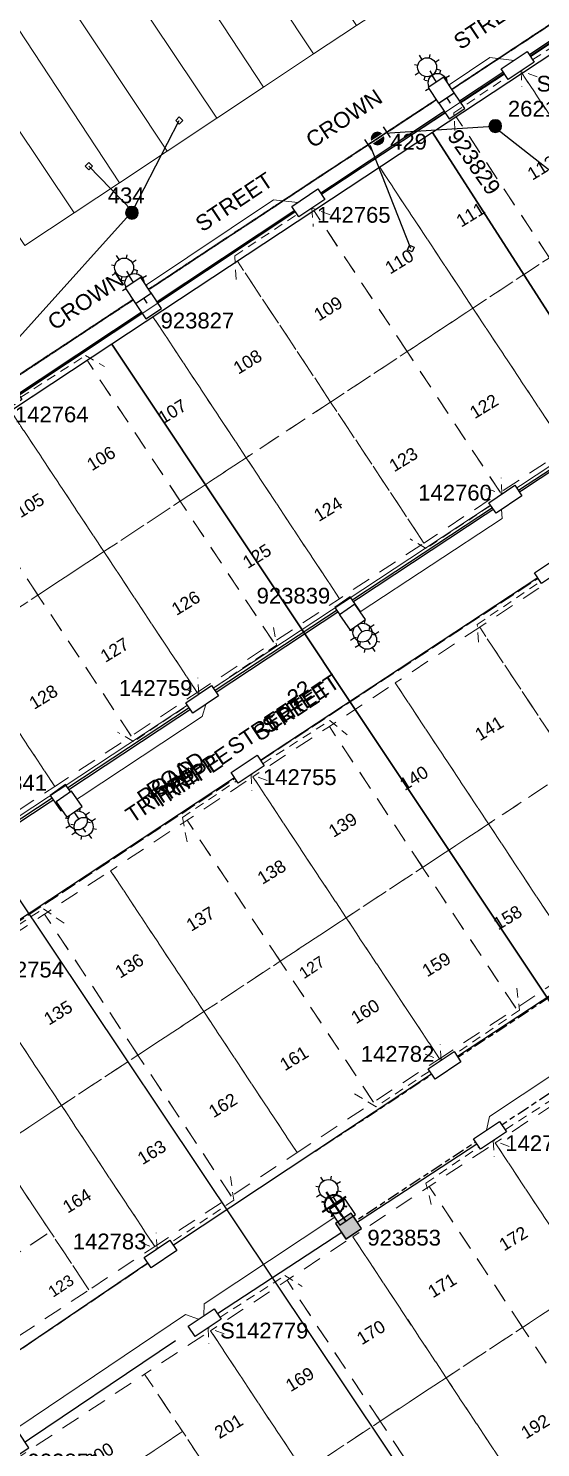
# Model space of a CAD drawing. Header units: metres. Extents: x 301970 to 303550, y 6271876 to 6273079.
# Drawn here: x 302391 to 302472.1, y 6272587 to 6272811.8 of the extents above; entities that cross this region are included whole.
import ezdxf
from ezdxf.enums import TextEntityAlignment as Align

# ---------------------------------------------------------------- set-up
doc = ezdxf.new("R2010")
doc.units = ezdxf.units.M
for name, pattern in [('Cable Exist OH', [1, 1, 0]), ('Cable Exist UG', [8.2, 4, -1.2, 1.8, -1.2]), ('Dash', [5, 3, -2]), ('IE Trench LV', [6.5, 5, -1.5]), ('IECLdasha', [5, 3, -2])]:
    doc.linetypes.add(name, pattern=pattern)
for name, color, linetype in [('_User SL New', 7, 'Continuous'), ('_User_SL_SPonly', 7, 'Continuous'), ('Equip_SP_SL_EXT', 7, 'Continuous'), ('Mains_HV_EXT', 7, 'Continuous'), ('Mains_HV_NEW_U72', 7, 'Continuous'), ('Mains_LV_EXT', 7, 'Continuous'), ('Mains_LV_NEW_R6', 7, 'Continuous'), ('Mains_LV_NEW_T84', 7, 'Continuous'), ('Mains_SL_EXT', 7, 'Continuous'), ('Notes_HV_MISC', 7, 'Continuous'), ('Notes_LV_MISC', 7, 'Continuous'), ('Services_SP_EXT', 7, 'Continuous'), ('SupportsOH_SP_TR_HV_LV_SL_EXT', 7, 'Continuous'), ('SupportsUG_SP_LV_NEW', 7, 'Continuous'), ('Trench_SP_NEW', 7, 'Continuous'), ('UG_Details_SP_MISC', 7, 'Continuous')]:
    doc.layers.add(name, color=color, linetype=linetype)
doc.layers.add('Cadastre Developer_SP_NEW', color=7, linetype='Continuous', lineweight=5)
doc.layers.add('Cadastre Roads_SP_NEW', color=7, linetype='Continuous', lineweight=5)
doc.layers.add('Cadastre Land Parcels_SP_EXT', color=7, linetype='Continuous', lineweight=5, transparency=0.7)
doc.layers.add('Cadastre Roads_SP_EXT', color=7, linetype='Continuous', lineweight=5, transparency=0.7)
doc.layers.add('Features_HIDE', color=1, linetype='Continuous', plot=False)
doc.styles.add('COLUMN_LABEL', font='arial.ttf')
doc.styles.add('iecARIAL', font='arial.ttf', dxfattribs={"height": 2})
doc.styles.add('POLE_LABEL', font='arial.ttf')
doc.styles.add('RoadName', font='arial.ttf', dxfattribs={"height": 2.5})
doc.styles.add('SL_LABEL', font='arial.ttf')
doc.styles.get("Standard").update_dxf_attribs({"font": 'arial.ttf'})
doc.linetypes.add('Cable New UG', pattern='A,7,-0.25,["x",Standard,S=2,R=0,X=0.2,Y=-0.8],-2.1', length=9.35)
doc.linetypes.add('Cable Rem', pattern='A,6.5,-0.001,["X",Standard,S=2.5,R=0,X=0,Y=-1.27],-0.001', length=6.502)
doc.linetypes.add('IE Trench HV', pattern='A,7,-0.2,["/",Standard,S=3,R=0,X=0.6,Y=-1.4],-2.5', length=9.7)
doc.linetypes.add('IECLROUO1', pattern='A,7,-0.7,[133,ltypeshp.shx,S=0.5,R=0,X=-0.3,Y=-0.1],-1.2', length=8.9)

# ---------------------------------------------------------------- blocks, each defined once
blk = doc.blocks.new('CCP_EXT')
at = {"flags": 9}
for tag, p in [('STATE', (0, -1.8)), ('NOTES', (0, -2))]:
    blk.add_attdef(tag, text='', height=0.2, dxfattribs=at).set_placement(p, align=Align.MIDDLE_LEFT)
blk.add_wipeout([(0, 0.57), (0.57, 0), (0, -0.57), (-0.57, 0)])
blk.add_lwpolyline([(-0.57, 0), (0, 0.57), (0.57, 0), (0, -0.57), (-0.57, 0)])
at = {"flags": 1}
blk.add_attdef('Z', (0, 0), '', height=0.2, dxfattribs=at)
at = {"flags": 9}
for tag, p in [('CCP_TYPE', (0, 0)), ('CONSTRUCTED_VOLTAGE', (0, -0.2)), ('OPERATING_VOLTAGE', (0, -0.6)), ('ORIENTATION', (0, -0.8)), ('OWNED_BY', (0, -1)), ('NO_PHASES', (0, -0.4)), ('USAGE', (0, -1.2)), ('LEGEND', (0, -1.4)), ('LIFE_SUPPORT', (0, -1.6))]:
    blk.add_attdef(tag, text='', height=0.2, dxfattribs=at).set_placement(p, align=Align.MIDDLE_LEFT)
blk = doc.blocks.new('POLE_EXT')
blk.add_hatch(color=256).paths.add_polyline_path([(-1, 0, 1), (1, 0, 1)])
blk.add_lwpolyline([(-1, 0, 1), (1, 0, 1)], format="xyb", close=True)
for tag, height, flags, p in [('pNumber', 2.5, 8, (-17.84, 2.07)), ('OWNED_BY', 0.2, 9, (1.35, -0.4)), ('SPECIAL_USE', 0.2, 9, (1.35, -0.8)), ('STATE', 0.2, 9, (1.35, -1)), ('cLV', 0.2, 9, (1.35, -1.4)), ('hDepth', 0.2, 9, (1.35, -1.6)), ('hDia', 0.2, 9, (1.35, -1.8)), ('cHV', 0.2, 9, (1.35, -2)), ('PARENT', 0.2, 9, (1.35, -0.6)), ('USAGE', 0.2, 9, (1.35, -1.2)), ('LBRACKET', 0.2, 9, (1.35, -2.2)), ('cLinedev', 0.2, 9, (1.35, -3.4)), ('pExisting', 0.2, 9, (1.35, -3.8)), ('pFooting', 0.2, 9, (1.35, -4.4)), ('LExisting', 0.2, 9, (1.35, -2.4)), ('LANTNUMBER', 0.2, 9, (1.35, -2.6)), ('LOther', 0.2, 9, (1.35, -2.8)), ('LRemove', 0.2, 9, (1.35, -3)), ('LEGEND', 0.2, 9, (1.35, -3.2)), ('LOCATION', 0.2, 9, (1.35, -3.6)), ('PFNUMBER', 0.2, 9, (1.35, -4)), ('NEWPFNUMBER', 0.2, 9, (1.35, -4.2)), ('pNew', 0.2, 9, (1.35, -4.6)), ('pRelocate', 0.2, 9, (1.35, -5)), ('pRemove', 0.2, 9, (1.35, -5.2)), ('pReplace', 0.2, 9, (1.35, -5.4)), ('pStay', 0.2, 9, (1.35, -5.6)), ('pType', 0.2, 9, (1.35, -5.8)), ('cspan', 0.2, 9, (1.35, -6)), ('STREETNAME', 0.2, 9, (1.35, -6.2)), ('SUBURB', 0.2, 9, (1.35, -6.4)), ('NOTES', 0.2, 9, (1.35, -6.6)), ('MAINTAINED_BY', 0.2, 9, (1.36, -6.81)), ('OPERATED_BY', 0.2, 9, (1.36, -7.01))]:
    blk.add_attdef(tag, text='', height=height, dxfattribs=dict(flags=flags)).set_placement(p, align=Align.MIDDLE_LEFT)
at = {"style": 'POLE_LABEL'}
for tag, height, flags, p in [('ASSET_NUM', 2.5, 8, (2, 2)), ('STRUCTURE_PLANT_NUMBER', 0.2, 9, (1.35, 0.03)), ('STREET_CODE', 0.2, 9, (1.35, -0.2))]:
    blk.add_attdef(tag, text='', height=height, dxfattribs=dict(at, flags=flags)).set_placement(p, align=Align.MIDDLE_LEFT)
at = {"flags": 1}
blk.add_attdef('Z', (1.35, -7.33), '', height=0.2, dxfattribs=at)
blk = doc.blocks.new('End Shackle_EXT')
at = {"flags": 9}
blk.add_attdef('NOTES', text='', height=0.2, dxfattribs=at).set_placement((0, -1.6), align=Align.MIDDLE_LEFT)
blk.add_wipeout([(0, 0.25), (1.81, 0.25), (1.82, -0.25), (0, -0.25)])
blk.add_line((1.81, -1), (1.81, 1))
at = {"flags": 1}
blk.add_attdef('Z', (0, 0), '', height=0.2, dxfattribs=at)
at = {"flags": 9}
for tag, p in [('CONNECTOR_TYPE', (0, 0)), ('CONSTRUCTED_VOLTAGE', (0, -0.2)), ('OPERATING_VOLTAGE', (0, -0.6)), ('ORIENTATION', (0, -0.8)), ('OWNED_BY', (0, -1)), ('STATE', (0, -1.2)), ('NO_PHASES', (0, -0.4)), ('USAGE', (0, -1.4))]:
    blk.add_attdef(tag, text='', height=0.2, dxfattribs=at).set_placement(p, align=Align.MIDDLE_LEFT)
blk = doc.blocks.new('*U68')
for tag, height, flags, p in [('ASSET_NUM', 2.5, 8, (2, 4)), ('STREET_CODE', 0.2, 9, (1.5, 2))]:
    blk.add_attdef(tag, text='', height=height, dxfattribs=dict(flags=flags)).set_placement(p, align=Align.MIDDLE_LEFT)
blk.add_wipeout([(3.73, -1.12), (-0.39, -3.87), (-1.49, -2.22), (2.62, 0.53)])
at = {"lineweight": -3}
blk.add_lwpolyline([(3.73, -1.12), (-0.39, -3.87), (-1.49, -2.22), (2.62, 0.53)], close=True, dxfattribs=at)
for tag, flags, p in [('OWNED_BY', 9, (1.5, 1.8)), ('OPERATED_BY', 9, (1.5, 1.6)), ('STATE', 9, (1.5, 1.2)), ('SUPPORT_TYPE', 9, (1.5, 1)), ('SUBURB', 9, (1.5, 0.2)), ('STREETNAME', 9, (1.5, 0)), ('MAINTAINED_BY', 9, (1.5, 1.4)), ('USAGE', 9, (1.5, 0.8)), ('LEGEND', 9, (1.5, 0.6)), ('PARENT', 9, (1.5, 0.4)), ('Z', 1, (1.5, -0.6)), ('LOCATION', 9, (1.5, -0.2)), ('NOTES', 9, (1.5, -0.4))]:
    blk.add_attdef(tag, text='', height=0.2, dxfattribs=dict(flags=flags)).set_placement(p, align=Align.MIDDLE_LEFT)
blk = doc.blocks.new('COLUMN_NEW')
at = {"flags": 1}
blk.add_attdef('Z', text='', height=0.2, dxfattribs=at).set_placement((1.5, -2.8), align=Align.MIDDLE_LEFT)
blk.add_wipeout([(-1.485, -1.485), (1.485, -1.485), (1.485, 1.485), (-1.485, 1.485)])
at = {"lineweight": -3}
blk.add_lwpolyline([(-1.485, -1.485), (1.485, -1.485), (1.485, 1.485), (-1.485, 1.485)], close=True, dxfattribs=at)
for tag, height, flags, p in [('ASSET_NUM', 2.5, 8, (2, 2)), ('STREET_CODE', 0.2, 9, (1.5, 0)), ('OWNED_BY', 0.2, 9, (1.5, -0.4)), ('OPERATED_BY', 0.2, 9, (1.5, -0.6)), ('STATE', 0.2, 9, (1.5, -1)), ('SUBURB', 0.2, 9, (1.5, -1.8)), ('STREETNAME', 0.2, 9, (1.5, -2)), ('COLUMN_TYPE', 0.2, 9, (1.5, -0.2)), ('USAGE', 0.2, 9, (1.5, -1.2)), ('MAINTAINED_BY', 0.2, 9, (1.5, -0.8)), ('LEGEND', 0.2, 9, (1.5, -1.4)), ('PARENT', 0.2, 9, (1.5, -1.6)), ('LOCATION', 0.2, 9, (1.5, -2.2)), ('NOTES', 0.2, 9, (1.5, -2.4)), ('LABEL_ALIGNMENT', 0.2, 9, (1.5, -2.6))]:
    blk.add_attdef(tag, text='', height=height, dxfattribs=dict(flags=flags)).set_placement(p, align=Align.MIDDLE_LEFT)
at = {"style": 'POLE_LABEL', "flags": 9}
blk.add_attdef('STRUCTURE_PLANT_NUMBER', text='', height=0.2, dxfattribs=at).set_placement((1.5, 0.242), align=Align.MIDDLE_LEFT)
blk = doc.blocks.new('*U133')
for p, q in [((0, 0), (-1.27, -1.91)), ((0, 0), (0, 0)), ((-3.35, -2.33), (-3.97, -1.91)), ((-2.5, -1.14), (-2.39, -1.69)), ((-4.12, -3.57), (-3.57, -3.46)), ((-2.93, -4.41), (-3.34, -5.03)), ((-0.22, -4.4), (-0.85, -3.99)), ((-0.07, -2.75), (-0.63, -2.86)), ((-1.69, -5.18), (-1.8, -4.63))]:
    blk.add_line(p, q)
blk.add_circle((-2.1, -3.16), 1.5)
at = {"style": 'SL_LABEL'}
for tag, height, flags, p in [('ASSET_NUM', 2.5, 8, (2, 2)), ('STREET_CODE', 0.2, 9, (0, -0.2))]:
    blk.add_attdef(tag, text='', height=height, dxfattribs=dict(at, flags=flags)).set_placement(p, align=Align.MIDDLE_LEFT)
for tag, p, flags in [('Z', (0, 0), 1), ('OPERATED_BY', (0, -9.61), 9)]:
    blk.add_attdef(tag, p, '', height=0.2, dxfattribs=dict(flags=flags))
for tag, height, flags, p in [('CONSTRUCTED_VOLTAGE', 0.2, 9, (0, -0.4)), ('CONTROL_TYPE', 0.2, 9, (0, -0.6)), ('OPERATING_VOLTAGE', 0.2, 9, (0, -1.4)), ('ORIENTATION', 0.2, 9, (0, -1.6)), ('OWNED_BY', 0.2, 9, (0, -1.8)), ('STATE', 0.2, 9, (0, -2)), ('LANTERN_PURPOSE', 0.2, 9, (0, -0.8)), ('LANTERN_TYPE', 0.2, 9, (0, -1)), ('NO_PHASES', 0.2, 9, (0, -1.2)), ('USAGE', 0.2, 9, (0, -2.2)), ('LNUMBER', 2.5, 8, (1.2, -2.8)), ('CEXIST', 0.2, 9, (0, -2.4)), ('CNEW', 0.2, 9, (0, -2.6)), ('CNUMBER', 0.2, 9, (0, -2.8)), ('CREMOVE', 0.2, 9, (0, -3)), ('CREPLACE', 0.2, 9, (0, -3.2)), ('LKINGHEIGHT', 0.2, 9, (0, -3.4)), ('LBRACKET', 0.2, 9, (0, -3.6)), ('LBRACKETVOCAB', 0.2, 9, (0, -3.8)), ('LCATEGORY', 0.2, 9, (0, -4)), ('LCHARGE1', 0.2, 9, (0, -4.2)), ('LCHARGE1PERCENT', 0.2, 9, (0, -4.4)), ('LCHARGE2', 0.2, 9, (0, -4.6)), ('LCHARGE2PERCENT', 0.2, 9, (0, -4.8)), ('LCHARGE3', 0.2, 9, (0, -5)), ('LCHARGE3PERCENT', 0.2, 9, (0, -5.2)), ('LEXIST', 0.2, 9, (0, -5.4)), ('LLAMP', 0.2, 9, (0, -5.6)), ('LLAMPVOCAB', 0.2, 9, (0, -5.8)), ('LMAST', 0.2, 9, (0, -6)), ('LMASTVOCAB', 0.2, 9, (0, -6.2)), ('LNEW', 0.2, 9, (0, -6.4)), ('LANTNUMBER', 0.2, 9, (0, -6.6)), ('SUBURB', 0.2, 9, (0, -8.6)), ('STREETNAME', 0.2, 9, (0, -8.8)), ('LOUTREACH', 0.2, 9, (0, -7)), ('LOUTREACHVOCAB', 0.2, 9, (0, -7.2)), ('LRATECODE', 0.2, 9, (0, -7.4)), ('LREMOVE', 0.2, 9, (0, -7.6)), ('LREPLACE', 0.2, 9, (0, -7.8)), ('LTYPE', 0.2, 9, (0, -8)), ('LTYPEVOCAB', 0.2, 9, (0, -8.2)), ('LEGEND', 0.2, 9, (0, -8.4)), ('LOCATION', 0.2, 9, (0, -9)), ('NOTES', 0.2, 9, (0, -9.2)), ('MAINTAINED_BY', 0.2, 9, (0, -9.86))]:
    blk.add_attdef(tag, text='', height=height, dxfattribs=dict(flags=flags)).set_placement(p, align=Align.MIDDLE_LEFT)
blk = doc.blocks.new('COLUMN_EXT')
blk.add_hatch(color=256).paths.add_polyline_path([(-1.49, 1.48), (-1.49, -1.49), (1.48, -1.49), (1.48, 1.48)])
blk.add_lwpolyline([(-1.49, -1.49), (1.48, -1.49), (1.48, 1.48), (-1.49, 1.48)], close=True)
for tag, height, style, flags, p in [('ASSET_NUM', 2.5, 'COLUMN_LABEL', 8, (2, 2)), ('STRUCTURE_PLANT_NUMBER', 0.2, 'POLE_LABEL', 9, (1.81, 0.03)), ('STREET_CODE', 0.2, 'COLUMN_LABEL', 9, (1.81, -0.2))]:
    blk.add_attdef(tag, text='', height=height, dxfattribs=dict(style=style, flags=flags)).set_placement(p, align=Align.MIDDLE_LEFT)
at = {"flags": 1}
blk.add_attdef('Z', (1.81, -2.35), '', height=0.2, dxfattribs=at)
at = {"flags": 9}
for tag, p in [('COLUMN_TYPE', (1.81, -0.4)), ('OWNED_BY', (1.81, -0.6)), ('STATE', (1.81, -0.8)), ('USAGE', (1.81, -1)), ('STREETNAME', (1.81, -1.6)), ('SUBURB', (1.81, -1.8)), ('LEGEND', (1.81, -1.2)), ('LOCATION', (1.81, -1.4)), ('NOTES', (1.81, -2))]:
    blk.add_attdef(tag, text='', height=0.2, dxfattribs=at).set_placement(p, align=Align.MIDDLE_LEFT)
blk = doc.blocks.new('*U85')
at = {"lineweight": 40}
for p, q in [((0, 0), (1.03, -1.56)), ((3.73, -1.58), (-0.03, -4.05)), ((0.61, -0.93), (3.09, -4.69)), ((2.27, -0.79), (2.15, -1.34)), ((-0.17, -2.4), (0.38, -2.51)), ((1.43, -4.83), (1.55, -4.28)), ((3.87, -3.23), (3.32, -3.12))]:
    blk.add_line(p, q, dxfattribs=at)
blk.add_circle((1.85, -2.81), 1.5, dxfattribs=at)
at = {"style": 'iecARIAL', "flags": 8}
blk.add_attdef('ASSET_NUM', (1.5, 1.5), '', height=2.5, dxfattribs=at)
for tag, p, height, flags in [('OPERATING_VOLTAGE', (0.98, -1.65), 0.2, 9), ('ORIENTATION', (0.98, -1.85), 0.2, 9), ('OWNED_BY', (0.98, -2.05), 0.2, 9), ('STATE', (0.98, -2.25), 0.2, 9), ('CONSTRUCTED_VOLTAGE', (0.98, -0.65), 0.2, 9), ('CONTROL_TYPE', (0.98, -0.85), 0.2, 9), ('LANTERN_PURPOSE', (0.98, -1.05), 0.2, 9), ('LANTERN_TYPE', (0.98, -1.25), 0.2, 9), ('NO_PHASES', (0.98, -1.45), 0.2, 9), ('LNUMBER', (2.18, -3.25), 2.5, 8), ('USAGE', (0.98, -2.45), 0.2, 9), ('CEXIST', (0.98, -2.65), 0.2, 9), ('CNEW', (0.98, -2.85), 0.2, 9), ('CNUMBER', (0.98, -3.05), 0.2, 9), ('CREMOVE', (0.98, -3.25), 0.2, 9), ('CREPLACE', (0.98, -3.45), 0.2, 9), ('LKINGHEIGHT', (0.98, -3.65), 0.2, 9), ('LBRACKET', (0.98, -3.85), 0.2, 9), ('LBRACKETVOCAB', (0.98, -4.05), 0.2, 9), ('LCATEGORY', (0.98, -4.25), 0.2, 9), ('LCHARGE1', (0.98, -4.45), 0.2, 9), ('LCHARGE1PERCENT', (0.98, -4.65), 0.2, 9), ('LCHARGE2', (0.98, -4.85), 0.2, 9), ('LCHARGE2PERCENT', (0.98, -5.05), 0.2, 9), ('LCHARGE3', (0.98, -5.25), 0.2, 9), ('LCHARGE3PERCENT', (0.98, -5.45), 0.2, 9), ('LEXIST', (0.98, -5.65), 0.2, 9), ('LLAMP', (0.98, -5.85), 0.2, 9), ('LLAMPVOCAB', (0.98, -6.05), 0.2, 9), ('LMAST', (0.98, -6.25), 0.2, 9), ('LMASTVOCAB', (0.98, -6.45), 0.2, 9), ('LNEW', (0.98, -6.65), 0.2, 9), ('LANTNUMBER', (0.98, -6.85), 0.2, 9), ('LOUTREACH', (0.98, -7.25), 0.2, 9), ('LOUTREACHVOCAB', (0.98, -7.45), 0.2, 9), ('LRATECODE', (0.98, -7.65), 0.2, 9), ('LREMOVE', (0.98, -7.85), 0.2, 9), ('LREPLACE', (0.98, -8.05), 0.2, 9), ('LTYPE', (0.98, -8.25), 0.2, 9), ('LTYPEVOCAB', (0.98, -8.45), 0.2, 9), ('LEGEND', (0.98, -8.65), 0.2, 9), ('LOCATION', (0.98, -8.85), 0.2, 9), ('NOTES', (0.98, -9.05), 0.2, 9), ('STREETNAME', (0.98, -9.25), 0.2, 9), ('SUBURB', (0.98, -9.45), 0.2, 1)]:
    blk.add_attdef(tag, p, '', height=height, dxfattribs=dict(flags=flags))

msp = doc.modelspace()

# ---------------------------------------------------------------- linework, layer by layer
at = {"layer": 'Cadastre Developer_SP_NEW', "linetype": 'IECLdasha', "flags": 128}
for points in [[(302483.97, 6272782.37), (302469.19, 6272804.7), (302481.3, 6272812.69), (302496.05, 6272790.34), (302483.97, 6272782.37)], [(302473.53, 6272775.49), (302458.76, 6272797.82), (302469.19, 6272804.7), (302483.97, 6272782.37), (302473.53, 6272775.49)], [(302476.2, 6272745.17), (302461.42, 6272767.5), (302473.53, 6272775.49), (302488.31, 6272753.16), (302476.2, 6272745.17)], [(302425.49, 6272743.81), (302410.72, 6272766.14), (302424.1, 6272774.96), (302438.87, 6272752.63), (302425.49, 6272743.81)], [(302465.76, 6272738.29), (302450.99, 6272760.62), (302461.42, 6272767.5), (302476.2, 6272745.17), (302465.76, 6272738.29)], [(302415.06, 6272736.92), (302400.28, 6272759.25), (302410.72, 6272766.14), (302425.49, 6272743.81), (302415.06, 6272736.92)], [(302453.65, 6272730.3), (302438.87, 6272752.63), (302450.99, 6272760.62), (302465.76, 6272738.29), (302453.65, 6272730.3)], [(302402.95, 6272728.94), (302388.17, 6272751.26), (302400.28, 6272759.25), (302415.06, 6272736.92), (302402.95, 6272728.94)], [(302392.51, 6272722.05), (302377.74, 6272744.38), (302388.17, 6272751.26), (302402.95, 6272728.94), (302392.51, 6272722.05)], [(302440.27, 6272721.48), (302425.49, 6272743.81), (302438.87, 6272752.63), (302453.65, 6272730.3), (302440.27, 6272721.48)], [(302380.4, 6272714.06), (302365.62, 6272736.39), (302377.74, 6272744.38), (302392.51, 6272722.05), (302380.4, 6272714.06)], [(302429.84, 6272714.59), (302415.06, 6272736.92), (302425.49, 6272743.81), (302440.27, 6272721.48), (302429.84, 6272714.59)], [(302417.72, 6272706.61), (302402.95, 6272728.94), (302415.06, 6272736.92), (302429.84, 6272714.59), (302417.72, 6272706.61)], [(302407.29, 6272699.72), (302392.51, 6272722.05), (302402.95, 6272728.94), (302417.72, 6272706.61), (302407.29, 6272699.72)], [(302477.26, 6272694.63), (302462.48, 6272716.96), (302474.59, 6272724.95), (302489.37, 6272702.62), (302477.26, 6272694.63)], [(302395.18, 6272691.73), (302380.4, 6272714.06), (302392.51, 6272722.05), (302407.29, 6272699.72), (302395.18, 6272691.73)], [(302463.88, 6272685.8), (302449.1, 6272708.13), (302462.48, 6272716.96), (302477.26, 6272694.63), (302463.88, 6272685.8)], [(302384.74, 6272684.85), (302369.97, 6272707.18), (302380.4, 6272714.06), (302395.18, 6272691.73), (302384.74, 6272684.85)], [(302453.44, 6272678.92), (302438.67, 6272701.25), (302449.1, 6272708.13), (302463.88, 6272685.8), (302453.44, 6272678.92)], [(302441.33, 6272670.93), (302426.55, 6272693.26), (302438.67, 6272701.25), (302453.44, 6272678.92), (302441.33, 6272670.93)], [(302478.66, 6272663.47), (302463.88, 6272685.8), (302477.26, 6272694.63), (302492.04, 6272672.3), (302478.66, 6272663.47)], [(302430.9, 6272664.05), (302416.12, 6272686.38), (302426.55, 6272693.26), (302441.33, 6272670.93), (302430.9, 6272664.05)], [(302418.78, 6272656.06), (302404.01, 6272678.39), (302416.12, 6272686.38), (302430.9, 6272664.05), (302418.78, 6272656.06)], [(302468.22, 6272656.59), (302453.44, 6272678.92), (302463.88, 6272685.8), (302478.66, 6272663.47), (302468.22, 6272656.59)], [(302456.11, 6272648.6), (302441.33, 6272670.93), (302453.44, 6272678.92), (302468.22, 6272656.59), (302456.11, 6272648.6)], [(302408.35, 6272649.18), (302393.57, 6272671.51), (302404.01, 6272678.39), (302418.78, 6272656.06), (302408.35, 6272649.18)], [(302396.24, 6272641.19), (302381.46, 6272663.52), (302393.57, 6272671.51), (302408.35, 6272649.18), (302396.24, 6272641.19)], [(302445.67, 6272641.72), (302430.9, 6272664.05), (302441.33, 6272670.93), (302456.11, 6272648.6), (302445.67, 6272641.72)], [(302385.8, 6272634.31), (302371.03, 6272656.64), (302381.46, 6272663.52), (302396.24, 6272641.19), (302385.8, 6272634.31)], [(302433.56, 6272633.73), (302418.78, 6272656.06), (302430.9, 6272664.05), (302445.67, 6272641.72), (302433.56, 6272633.73)], [(302423.13, 6272626.85), (302408.35, 6272649.18), (302418.78, 6272656.06), (302433.56, 6272633.73), (302423.13, 6272626.85)], [(302411.01, 6272618.86), (302396.24, 6272641.19), (302408.35, 6272649.18), (302423.13, 6272626.85), (302411.01, 6272618.86)], [(302479.72, 6272612.93), (302464.94, 6272635.26), (302477.05, 6272643.25), (302491.83, 6272620.92), (302479.72, 6272612.93)], [(302400.58, 6272611.98), (302385.8, 6272634.31), (302396.24, 6272641.19), (302411.01, 6272618.86), (302400.58, 6272611.98)], [(302469.28, 6272606.05), (302454.5, 6272628.38), (302464.94, 6272635.26), (302479.72, 6272612.93), (302469.28, 6272606.05)], [(302364.82, 6272614.19), (302388.66, 6272629.99), (302394.48, 6272621.19), (302370.57, 6272605.49), (302364.82, 6272614.19)], [(302457.17, 6272598.06), (302442.39, 6272620.39), (302454.5, 6272628.38), (302469.28, 6272606.05), (302457.17, 6272598.06)], [(302370.57, 6272605.49), (302394.49, 6272621.19), (302400.58, 6272611.98), (302380.88, 6272598.98), (302373.95, 6272600.4), (302370.57, 6272605.49)], [(302446.73, 6272591.18), (302431.96, 6272613.51), (302442.39, 6272620.39), (302457.17, 6272598.06), (302446.73, 6272591.18)], [(302434.62, 6272583.19), (302419.84, 6272605.52), (302431.96, 6272613.51), (302446.73, 6272591.18), (302434.62, 6272583.19)], [(302484.06, 6272583.72), (302469.28, 6272606.05), (302479.72, 6272612.93), (302494.49, 6272590.6), (302484.06, 6272583.72)], [(302424.19, 6272576.3), (302409.41, 6272598.63), (302419.84, 6272605.52), (302434.62, 6272583.19), (302424.19, 6272576.3)], [(302471.95, 6272575.73), (302457.17, 6272598.06), (302469.28, 6272606.05), (302484.06, 6272583.72), (302471.95, 6272575.73)], [(302461.51, 6272568.85), (302446.73, 6272591.18), (302457.17, 6272598.06), (302471.95, 6272575.73), (302461.51, 6272568.85)], [(302449.4, 6272560.86), (302434.62, 6272583.19), (302446.73, 6272591.18), (302461.51, 6272568.85), (302449.4, 6272560.86)]]:
    msp.add_lwpolyline(points, dxfattribs=at)
at = {"layer": 'Cadastre Land Parcels_SP_EXT', "linetype": 'Continuous'}
for points in [[(302442.99, 6272812.3), (302409.37, 6272862.9), (302402.58, 6272858.39), (302436.16, 6272807.78), (302442.99, 6272812.3)], [(302436.16, 6272807.78), (302402.58, 6272858.39), (302394.89, 6272853.29), (302428.26, 6272802.53), (302436.16, 6272807.78)], [(302428.26, 6272802.53), (302394.89, 6272853.29), (302387.06, 6272848.09), (302420.83, 6272797.59), (302428.26, 6272802.53)], [(302420.83, 6272797.59), (302387.06, 6272848.09), (302379.32, 6272842.95), (302412.98, 6272792.36), (302420.83, 6272797.59)], [(302412.98, 6272792.36), (302379.32, 6272842.95), (302372.04, 6272838.12), (302405.45, 6272787.35), (302412.98, 6272792.36)], [(302405.45, 6272787.35), (302372.04, 6272838.12), (302364.47, 6272833.1), (302398.26, 6272782.61), (302405.45, 6272787.35)], [(302398.26, 6272782.61), (302364.47, 6272833.1), (302356.79, 6272828), (302390.42, 6272777.45), (302398.26, 6272782.61)], [(302438.4, 6272542.74), (302465.23, 6272560.6), (302353.23, 6272728.13), (302302.52, 6272694.72), (302414.01, 6272526.7), (302438.4, 6272542.74)]]:
    msp.add_lwpolyline(points, close=True, dxfattribs=at)
at = {"layer": 'Features_HIDE', "linetype": 'Continuous'}
for points in [[(302616.26, 6272660.46), (302505.52, 6272828.68), (302454.98, 6272795.31), (302563.91, 6272625.9), (302616.26, 6272660.46)], [(302563.91, 6272625.9), (302454.98, 6272795.31), (302404.23, 6272761.82), (302515.88, 6272594.14), (302563.91, 6272625.9)], [(302465.23, 6272560.6), (302515.88, 6272594.14), (302404.23, 6272761.82), (302353.23, 6272728.13), (302465.23, 6272560.6)]]:
    msp.add_lwpolyline(points, close=True, dxfattribs=at)
at = {"layer": 'Mains_LV_NEW_R6', "linetype": 'IECLROUO1', "lineweight": 0, "ltscale": 0.5, "flags": 128}
for points in [[(302467.93, 6272806.76), (302464.09, 6272807.19), (302457.62, 6272802.86)], [(302433.68, 6272784.26), (302429.84, 6272784.68), (302409.52, 6272771.1)], [(302463.54, 6272637.29), (302464.03, 6272639.43), (302484.71, 6272653.17)], [(302418.77, 6272607.89), (302418.84, 6272609.76), (302439.53, 6272623.5)]]:
    msp.add_lwpolyline(points, dxfattribs=at)
at = {"layer": 'Mains_LV_NEW_T84', "linetype": 'Cable New UG', "ltscale": 0.5, "flags": 128}
for points in [[(302522.65, 6272804.99), (302507.24, 6272827.89), (302502.27, 6272828.62), (302470.54, 6272807.32)], [(302433.29, 6272782.81), (302387.19, 6272752.36)], [(302497.57, 6272757.53), (302468.61, 6272738.61)], [(302464.52, 6272735.85), (302420.58, 6272706.93)], [(302471.67, 6272724.8), (302427.77, 6272695.84)], [(302416.47, 6272704.17), (302375.48, 6272677.19)], [(302423.65, 6272693.09), (302382.69, 6272666.07)], [(302502.9, 6272677.85), (302458.96, 6272648.93)], [(302454.86, 6272646.16), (302413.98, 6272619.05)], [(302462.04, 6272635.09), (302420.97, 6272608.17)], [(302409.92, 6272616.22), (302381.51, 6272597.02), (302372.74, 6272599.15), (302363.76, 6272612.95)], [(302414.29, 6272603.92), (302388.56, 6272586.59), (302387.56, 6272581.01), (302400.07, 6272561.85), (302399.9, 6272560.15)]]:
    msp.add_lwpolyline(points, dxfattribs=at)
at = {"layer": 'Services_SP_EXT'}
for points in [[(302479.34, 6272784.75), (302464.68, 6272796.27), (302447.38, 6272795.19)], [(302376.26, 6272748.21), (302407.5, 6272782.86)]]:
    msp.add_lwpolyline(points, dxfattribs=at)
at = {"layer": 'Trench_SP_NEW', "color": 170, "linetype": 'Dash', "lineweight": 9, "ltscale": 0.5}
for points in [[(302471.56, 6272804.17), (302469.03, 6272805.12), (302469.17, 6272802.57)], [(302423.9, 6272772.06), (302423.71, 6272775.81), (302435.69, 6272783.75)], [(302438.77, 6272782.29), (302435.9, 6272783.36), (302436.12, 6272780.46)], [(302377.62, 6272742.03), (302377.35, 6272745.05), (302387.68, 6272752.02), (302400.03, 6272760), (302403.05, 6272758.26)], [(302463.48, 6272738.99), (302466.01, 6272738.05), (302465.86, 6272740.6)], [(302466.15, 6272737.55), (302466.15, 6272737.55), (302453.99, 6272729.43), (302451.49, 6272730.94)], [(302462.27, 6272714.6), (302462.09, 6272717.41), (302472.53, 6272724.48), (302484.7, 6272732.51), (302488.04, 6272730.54)], [(302415.44, 6272707.31), (302417.97, 6272706.37), (302417.82, 6272708.92)], [(302416.12, 6272682.97), (302415.4, 6272686.82), (302426.06, 6272694.03), (302438.72, 6272702.17), (302441.47, 6272699.92)], [(302428.79, 6272692.7), (302426.26, 6272693.65), (302426.4, 6272691.1)], [(302380.99, 6272664.25), (302393.36, 6272672.37), (302396.72, 6272670.02)], [(302468.37, 6272659.8), (302468.78, 6272656.27), (302456.56, 6272647.98), (302446.06, 6272640.99), (302442.07, 6272643.39)], [(302453.83, 6272649.3), (302456.36, 6272648.37), (302456.21, 6272650.91)], [(302454.82, 6272625.5), (302453.97, 6272628.91), (302464.44, 6272636.03), (302476.9, 6272644.03), (302479.8, 6272642.09)], [(302467.17, 6272634.7), (302464.64, 6272635.64), (302464.78, 6272633.09)], [(302423.02, 6272629.93), (302423.52, 6272626.18), (302413.67, 6272619.51)], [(302408.84, 6272619.42), (302411.37, 6272618.49), (302411.22, 6272621.03)], [(302421.34, 6272607.62), (302431.64, 6272614.27), (302434.37, 6272612.54)], [(302421.99, 6272605.03), (302419.46, 6272605.98), (302419.6, 6272603.43)]]:
    msp.add_lwpolyline(points, dxfattribs=at)
at = {"layer": 'Trench_SP_NEW', "linetype": 'IE Trench LV', "ltscale": 0.5, "flags": 128}
for points in [[(302427.77, 6272695.84), (302471.73, 6272724.73)], [(302382.77, 6272665.96), (302423.7, 6272693.03)], [(302362.05, 6272615.55), (302372.9, 6272598.97), (302381.51, 6272597.02), (302409.92, 6272616.22)]]:
    msp.add_lwpolyline(points, dxfattribs=at)
at = {"layer": 'UG_Details_SP_MISC', "color": 7, "linetype": 'Cable Exist UG', "ltscale": 0.5, "flags": 128}
msp.add_lwpolyline([(302552.4, 6272710.22), (302436.09, 6272633.69)], dxfattribs=at)

# ---------------------------------------------------------------- block references
at = {"layer": 'SupportsOH_SP_TR_HV_LV_SL_EXT'}
ref = msp.add_blockref('POLE_EXT', (302464.95, 6272796.35), dxfattribs=at)
ref.add_attrib('ASSET_NUM', '262109', dxfattribs={"layer": '0', "height": 2.5, "style": 'POLE_LABEL'}).set_placement((302466.95, 6272797.1), align=Align.BOTTOM_LEFT)
ref = msp.add_blockref('POLE_EXT', (302446.3, 6272794.38), dxfattribs=at)
ref.add_attrib('ASSET_NUM', '429', dxfattribs={"layer": '0', "height": 2.5, "rotation": 359.9281, "style": 'POLE_LABEL'}).set_placement((302448.3, 6272795.13), align=Align.TOP_LEFT)
ref = msp.add_blockref('POLE_EXT', (302407.39, 6272782.62), dxfattribs=at)
ref.add_attrib('ASSET_NUM', '434', dxfattribs={"layer": '0', "height": 2.5, "rotation": 359.987, "style": 'POLE_LABEL'}).set_placement((302409.39, 6272783.37), align=Align.BOTTOM_RIGHT)

# ---------------------------------------------------------------- texts
at = {"layer": 'Cadastre Developer_SP_NEW'}
for s, p in [('112', (302472.81, 6272788.9)), ('111', (302461.54, 6272781.46)), ('109', (302438.99, 6272766.59)), ('108', (302426.23, 6272758.16)), ('107', (302414.3, 6272750.29)), ('122', (302463.68, 6272751.11)), ('106', (302403.03, 6272742.86)), ('123', (302450.91, 6272742.69)), ('105', (302391.75, 6272735.42)), ('124', (302438.98, 6272734.82)), ('125', (302427.71, 6272727.38)), ('126', (302416.44, 6272719.95)), ('127', (302405.17, 6272712.51)), ('128', (302393.89, 6272705.07)), ('141', (302464.51, 6272700.09)), ('140', (302452.59, 6272692.22)), ('139', (302441.31, 6272684.79)), ('138', (302430.04, 6272677.35)), ('137', (302418.77, 6272669.91)), ('158', (302467.42, 6272670.12)), ('136', (302407.5, 6272662.48)), ('159', (302456.14, 6272662.69)), ('135', (302396.22, 6272655.04)), ('160', (302444.87, 6272655.25)), ('161', (302433.6, 6272647.81)), ('162', (302422.32, 6272640.38)), ('163', (302411.05, 6272632.94)), ('164', (302399.2, 6272625.25)), ('172', (302468.33, 6272619.28)), ('171', (302457.05, 6272611.84)), ('170', (302445.78, 6272604.4)), ('169', (302434.51, 6272596.97)), ('201', (302423.24, 6272589.53)), ('192', (302471.79, 6272589.49))]:
    msp.add_text(s, height=2, rotation=31.4973, dxfattribs=at).set_placement(p, align=Align.CENTER)
at = {"layer": 'Cadastre Land Parcels_SP_EXT'}
for s, rotation, p in [('127', 33.4824, (302434.64, 6272661.18)), ('123', 33.4823, (302394.89, 6272610.72))]:
    msp.add_text(s, height=1.8, rotation=rotation, dxfattribs=at).set_placement(p)
at = {"layer": 'Cadastre Roads_SP_NEW', "linetype": 'Cable Rem', "style": 'RoadName'}
msp.add_text('TRIPPE       STREET', height=2.5, rotation=33.6585, dxfattribs=at).set_placement((302420.58, 6272696.07), align=Align.MIDDLE_CENTER)
at = {"layer": 'Notes_HV_MISC', "lineweight": 0, "style": 'RoadName'}
for s, p in [('ROAD                   2', (302422.77, 6272699.26)), ('TRIPPE       STREET', (302426.07, 6272699.49))]:
    msp.add_text(s, height=2.5, rotation=33.6585, dxfattribs=at).set_placement(p, align=Align.MIDDLE_CENTER)
at = {"layer": 'Notes_LV_MISC', "lineweight": 0, "style": 'RoadName'}
for s, p in [('TRIPPE       STREET', (302424.6, 6272698.26)), ('ROAD                   2', (302421.3, 6272698.04))]:
    msp.add_text(s, height=2.5, rotation=33.6585, dxfattribs=at).set_placement(p, align=Align.MIDDLE_CENTER)

# ---------------------------------------------------------------- next in the draw order: block references
at = {"layer": '_User_SL_SPonly'}
ref = msp.add_blockref('COLUMN_NEW', (302441.7, 6272622.11), dxfattribs=dict(at, rotation=33.65531166863003))
ref.add_attrib('ASSET_NUM', '923853', dxfattribs={"layer": '0', "height": 2.5}).set_placement((302444.69, 6272620.25), align=Align.MIDDLE_LEFT)
ref = msp.add_blockref('COLUMN_NEW', (302389.02, 6272587.37), dxfattribs=dict(at, rotation=33.65531166863003))
ref.add_attrib('ASSET_NUM', '923851', dxfattribs={"layer": '0', "height": 2.5}).set_placement((302390.87, 6272584.79), align=Align.MIDDLE_LEFT)
at = {"layer": 'Services_SP_EXT'}
for p, rotation in [((302414.9, 6272797.24), 90.0000000000002), ((302451.57, 6272776.95), 111.3599866613524)]:
    msp.add_blockref('CCP_EXT', p, dxfattribs=dict(at, rotation=rotation))
msp.add_blockref('CCP_EXT', (302400.56, 6272789.99), dxfattribs=at)
at = {"layer": 'SupportsUG_SP_LV_NEW'}
ref = msp.add_blockref('*U68', (302413.05, 6272616), dxfattribs=dict(at, rotation=180.245339551588))
ref.add_attrib('ASSET_NUM', '142783', dxfattribs={"layer": '0', "height": 2.5}).set_placement((302398.03, 6272619.66), align=Align.MIDDLE_LEFT)

# ---------------------------------------------------------------- next in the draw order: linework, layer by layer
at = {"layer": 'Cadastre Developer_SP_NEW', "linetype": 'IECLdasha', "flags": 128}
for points in [[(302450.99, 6272760.62), (302436.21, 6272782.95), (302446.64, 6272789.83), (302461.42, 6272767.5), (302450.99, 6272760.62)], [(302438.87, 6272752.63), (302424.1, 6272774.96), (302436.21, 6272782.95), (302450.99, 6272760.62), (302438.87, 6272752.63)], [(302388.38, 6272578.77), (302389.79, 6272585.69), (302409.41, 6272598.63), (302415.43, 6272589.54), (302391.67, 6272573.79), (302388.38, 6272578.77)], [(302391.67, 6272573.79), (302415.43, 6272589.54), (302421.25, 6272580.74), (302397.42, 6272565.1), (302391.67, 6272573.79)]]:
    msp.add_lwpolyline(points, dxfattribs=at)
at = {"layer": 'Cadastre Roads_SP_EXT', "linetype": 'Continuous'}
msp.add_lwpolyline([(302353.23, 6272728.13), (302404.23, 6272761.82), (302454.98, 6272795.31), (302505.52, 6272828.68), (302499.63, 6272837.97), (302494.41, 6272846.2), (302487.98, 6272841.93), (302481.66, 6272837.83), (302473.89, 6272832.74), (302466.58, 6272827.86), (302458.62, 6272822.58), (302451.39, 6272817.83), (302442.99, 6272812.3), (302436.16, 6272807.78), (302428.26, 6272802.53), (302420.83, 6272797.59), (302412.98, 6272792.36), (302405.45, 6272787.35), (302398.26, 6272782.61), (302390.42, 6272777.45)], dxfattribs=at)
at = {"layer": 'Mains_LV_NEW_R6', "linetype": 'IECLROUO1', "lineweight": 0, "ltscale": 0.5, "flags": 128}
msp.add_lwpolyline([(302417.93, 6272607.33), (302415.9, 6272608.07), (302389.3, 6272590.18)], dxfattribs=at)
at = {"layer": 'Services_SP_EXT'}
for points in [[(302407.5, 6272782.86), (302414.9, 6272797.24)], [(302451.57, 6272776.95), (302445.05, 6272793.57)], [(302407.5, 6272782.86), (302400.56, 6272789.99)]]:
    msp.add_lwpolyline(points, dxfattribs=at)

# ---------------------------------------------------------------- next in the draw order: block references
at = {"layer": '_User SL New', "linetype": 'IE Trench HV', "rotation": 246.016282023587}
msp.add_blockref('*U133', (302440.56, 6272624.76), dxfattribs=at)

# ---------------------------------------------------------------- next in the draw order: texts
at = {"layer": 'Cadastre Developer_SP_NEW'}
for s, p in [('110', (302450.27, 6272774.02)), ('200', (302402.76, 6272585.02))]:
    msp.add_text(s, height=2, rotation=31.4973, dxfattribs=at).set_placement(p, align=Align.CENTER)

# ---------------------------------------------------------------- next in the draw order: block references
at = {"layer": '_User SL New', "rotation": 33.65531166863003}
msp.add_blockref('COLUMN_NEW', (302440.76, 6272624.32), dxfattribs=at)
at = {"layer": 'Mains_LV_EXT', "rotation": 213.4994000735457}
msp.add_blockref('End Shackle_EXT', (302446.3, 6272794.38), dxfattribs=at)
at = {"layer": 'SupportsUG_SP_LV_NEW'}
ref = msp.add_blockref('*U68', (302417.79, 6272608.47), dxfattribs=at)
ref.add_attrib('ASSET_NUM', 'S142779', dxfattribs={"layer": '0', "height": 2.5}).set_placement((302421.36, 6272605.54), align=Align.MIDDLE_LEFT)

# ---------------------------------------------------------------- next in the draw order: linework, layer by layer
at = {"layer": 'UG_Details_SP_MISC', "color": 7, "linetype": 'Cable Exist UG', "ltscale": 0.5, "flags": 128}
msp.add_lwpolyline([(302559.24, 6272699.47), (302442.93, 6272622.94)], dxfattribs=at)

# ---------------------------------------------------------------- next in the draw order: block references
at = {"layer": '_User_SL_SPonly', "rotation": 33.82045683399637}
msp.add_blockref('COLUMN_EXT', (302441.7, 6272622.11), dxfattribs=at)
at = {"layer": 'Equip_SP_SL_EXT', "linetype": 'Cable Exist UG', "rotation": 180}
msp.add_blockref('*U85', (302441.31, 6272622.75), dxfattribs=at)
at = {"layer": 'Mains_LV_EXT', "rotation": 33.48359720298882}
msp.add_blockref('End Shackle_EXT', (302446.3, 6272794.38), dxfattribs=at)

# ---------------------------------------------------------------- next in the draw order: linework, layer by layer
at = {"layer": 'Cadastre Developer_SP_NEW', "linetype": 'IECLdasha', "flags": 128}
msp.add_lwpolyline([(302461.42, 6272767.5), (302446.64, 6272789.83), (302458.76, 6272797.82), (302473.53, 6272775.49), (302461.42, 6272767.5)], dxfattribs=at)
at = {"layer": 'Mains_HV_EXT', "linetype": 'Cable Exist OH'}
msp.add_lwpolyline([(302266.57, 6272675.91), (302506.77, 6272834.31), (302555.1, 6272865.6), (302749.69, 6272993.92)], dxfattribs=at)
at = {"layer": 'Mains_LV_EXT', "linetype": 'Cable Exist OH'}
for points in [[(302506.77, 6272834.31), (302446.3, 6272794.38)], [(302376.24, 6272748.14), (302446.3, 6272794.38)]]:
    msp.add_lwpolyline(points, dxfattribs=at)
at = {"layer": 'Mains_LV_NEW_T84', "linetype": 'Cable New UG', "ltscale": 0.5, "flags": 128}
msp.add_lwpolyline([(302466.42, 6272804.57), (302437.4, 6272785.56)], dxfattribs=at)
at = {"layer": 'Mains_SL_EXT', "linetype": 'Cable Exist OH'}
msp.add_lwpolyline([(302376.24, 6272748.14), (302446.3, 6272794.38), (302506.77, 6272834.31)], dxfattribs=at)
at = {"layer": 'Trench_SP_NEW', "linetype": 'IE Trench HV', "ltscale": 0.5, "flags": 128}
msp.add_lwpolyline([(302309.58, 6272700.85), (302311.64, 6272702.4), (302502.89, 6272829.32), (302502.89, 6272829.32)], dxfattribs=at)

# ---------------------------------------------------------------- next in the draw order: block references
at = {"layer": 'SupportsUG_SP_LV_NEW'}
ref = msp.add_blockref('*U68', (302458.04, 6272645.88), dxfattribs=dict(at, rotation=180.245339551588))
ref.add_attrib('ASSET_NUM', '142782', dxfattribs={"layer": '0', "height": 2.5}).set_placement((302443.64, 6272649.37), align=Align.MIDDLE_LEFT)
ref = msp.add_blockref('*U68', (302462.98, 6272638.14), dxfattribs=at)
ref.add_attrib('ASSET_NUM', '142778', dxfattribs={"layer": '0', "height": 2.5}).set_placement((302466.54, 6272635.21), align=Align.MIDDLE_LEFT)

# ---------------------------------------------------------------- next in the draw order: block references
at = {"layer": '_User_SL_SPonly'}
ref = msp.add_blockref('COLUMN_NEW', (302458.05, 6272799.54), dxfattribs=dict(at, rotation=33.65531166863003))
ref.add_attrib('ASSET_NUM', '923829', dxfattribs={"layer": '0', "height": 2.5, "rotation": 305}).set_placement((302458.26, 6272795.43), align=Align.MIDDLE_LEFT)
ref = msp.add_blockref('COLUMN_NEW', (302410.02, 6272767.85), dxfattribs=dict(at, rotation=33.65531166863003))
ref.add_attrib('ASSET_NUM', '923827', dxfattribs={"layer": '0', "height": 2.5}).set_placement((302411.94, 6272765.54), align=Align.MIDDLE_LEFT)

# ---------------------------------------------------------------- next in the draw order: linework, layer by layer
at = {"layer": 'Trench_SP_NEW', "color": 170, "linetype": 'Dash', "lineweight": 9, "ltscale": 0.5}
msp.add_lwpolyline([(302458.57, 6272795.62), (302458.39, 6272798.43), (302468.83, 6272805.5), (302480.84, 6272813.41), (302483.8, 6272811.81)], dxfattribs=at)
at = {"layer": 'Trench_SP_NEW', "linetype": 'IE Trench HV', "ltscale": 0.5, "flags": 128}
msp.add_lwpolyline([(302361.77, 6272667.64), (302361.77, 6272667.64), (302361.77, 6272667.64), (302361.77, 6272667.64), (302361.77, 6272667.64), (302361.77, 6272667.64), (302385.86, 6272683.66), (302532.24, 6272780.33), (302533.7, 6272788.42)], dxfattribs=at)

# ---------------------------------------------------------------- next in the draw order: block references
at = {"layer": '_User SL New', "linetype": 'IE Trench HV', "rotation": 246.016282023587}
for p in [(302456.18, 6272802.47), (302408.19, 6272770.73)]:
    msp.add_blockref('*U133', p, dxfattribs=at)
at = {"layer": '_User_SL_SPonly', "rotation": 246.016282023587}
for p in [(302457.85, 6272799.98), (302409.82, 6272768.29)]:
    msp.add_blockref('*U133', p, dxfattribs=at)

# ---------------------------------------------------------------- next in the draw order: texts
at = {"layer": 'Notes_HV_MISC', "lineweight": 0, "style": 'RoadName'}
msp.add_text('CROWN               STREET', height=2.5, rotation=33.6585, dxfattribs=at).set_placement((302411.87, 6272776.54), align=Align.MIDDLE_CENTER)
at = {"layer": 'Notes_LV_MISC', "lineweight": 0, "style": 'RoadName'}
msp.add_text('CROWN               STREET', height=2.5, rotation=33.6585, dxfattribs=at).set_placement((302452.77, 6272805.4), align=Align.MIDDLE_CENTER)

# ---------------------------------------------------------------- next in the draw order: block references
at = {"layer": '_User_SL_SPonly'}
ref = msp.add_blockref('COLUMN_NEW', (302441.59, 6272719.69), dxfattribs=dict(at, rotation=214.8753977977148))
ref.add_attrib('ASSET_NUM', '923839', dxfattribs={"layer": '0', "height": 2.5}).set_placement((302427.15, 6272721.95), align=Align.MIDDLE_LEFT)
ref = msp.add_blockref('COLUMN_NEW', (302396.5, 6272689.95), dxfattribs=dict(at, rotation=214.8753977977148))
ref.add_attrib('ASSET_NUM', '923841', dxfattribs={"layer": '0', "height": 2.5}).set_placement((302382.28, 6272692.33), align=Align.MIDDLE_LEFT)
at = {"layer": 'SupportsUG_SP_LV_NEW'}
ref = msp.add_blockref('*U68', (302379.52, 6272666.36), dxfattribs=at)
ref.add_attrib('ASSET_NUM', 'S142754', dxfattribs={"layer": '0', "height": 2.5}).set_placement((302382.65, 6272662.72), align=Align.MIDDLE_LEFT)

# ---------------------------------------------------------------- next in the draw order: linework, layer by layer
at = {"layer": 'Mains_HV_NEW_U72', "linetype": 'Cable New UG', "lineweight": 0, "flags": 128}
msp.add_lwpolyline([(302367.18, 6272687.65), (302374.25, 6272677.02), (302531.17, 6272780.42, 0.199362), (302532.03, 6272781.69), (302533.8, 6272790.35, 0.195448), (302533.52, 6272791.83), (302510.29, 6272828, -0.410235), (302510.87, 6272830.75), (302552.76, 6272858.46, 0.199217), (302553.61, 6272859.73), (302554.79, 6272865.54)], format="xyb", dxfattribs=at)
msp.add_lwpolyline([(302296.99, 6272695.67), (302301.83, 6272695.5), (302521.77, 6272841.56), (302523.11, 6272844.89)], dxfattribs=at)
at = {"layer": 'Mains_LV_NEW_R6', "linetype": 'IECLROUO1', "lineweight": 0, "ltscale": 0.5, "flags": 128}
for points in [[(302465.92, 6272735.6), (302466.03, 6272734.16), (302443.55, 6272719.41)], [(302396.23, 6272688.07), (302418.53, 6272702.79), (302419.08, 6272704.73)]]:
    msp.add_lwpolyline(points, dxfattribs=at)
at = {"layer": 'Trench_SP_NEW', "color": 170, "linetype": 'Dash', "lineweight": 9, "ltscale": 0.5}
msp.add_lwpolyline([(302429.81, 6272716.9), (302430.29, 6272714.1), (302419.79, 6272706.97), (302407.63, 6272698.85), (302405.13, 6272700.36)], dxfattribs=at)

# ---------------------------------------------------------------- next in the draw order: block references
at = {"layer": '_User SL New', "linetype": 'IE Trench HV', "rotation": 67.23636815267179}
for p in [(302442.54, 6272718.13), (302397.65, 6272688.49)]:
    msp.add_blockref('*U133', p, dxfattribs=at)
at = {"layer": '_User_SL_SPonly', "linetype": 'IE Trench HV', "rotation": 67.23636815267179}
for p in [(302441.8, 6272719.26), (302396.71, 6272689.51)]:
    msp.add_blockref('*U133', p, dxfattribs=at)

# ---------------------------------------------------------------- next in the draw order: block references
at = {"layer": '_User SL New'}
for p, rotation in [((302456.38, 6272802.04), 33.65531166863003), ((302408.39, 6272770.29), 33.65531166863003), ((302442.33, 6272718.56), 214.8753977977148), ((302397.44, 6272688.92), 214.8753977977148)]:
    msp.add_blockref('COLUMN_NEW', p, dxfattribs=dict(at, rotation=rotation))
at = {"layer": 'SupportsUG_SP_LV_NEW'}
ref = msp.add_blockref('*U68', (302467.36, 6272807.61), dxfattribs=at)
ref.add_attrib('ASSET_NUM', 'S142771', dxfattribs={"layer": '0', "height": 2.5}).set_placement((302471.49, 6272803.06), align=Align.MIDDLE_LEFT)
ref = msp.add_blockref('*U68', (302434.23, 6272785.85), dxfattribs=at)
ref.add_attrib('ASSET_NUM', '142765', dxfattribs={"layer": '0', "height": 2.5}).set_placement((302436.71, 6272782.28), align=Align.MIDDLE_LEFT)
ref = msp.add_blockref('*U68', (302386.21, 6272754.13), dxfattribs=at)
ref.add_attrib('ASSET_NUM', '142764', dxfattribs={"layer": '0', "height": 2.5}).set_placement((302388.86, 6272750.67), align=Align.MIDDLE_LEFT)
ref = msp.add_blockref('*U68', (302467.69, 6272735.57), dxfattribs=dict(at, rotation=180.245339551588))
ref.add_attrib('ASSET_NUM', '142760', dxfattribs={"layer": '0', "height": 2.5}).set_placement((302452.75, 6272738.28), align=Align.MIDDLE_LEFT)
ref = msp.add_blockref('*U68', (302472.66, 6272727.77), dxfattribs=at)
ref.add_attrib('ASSET_NUM', '142756', dxfattribs={"layer": '0', "height": 2.5}).set_placement((302476.23, 6272724.85), align=Align.MIDDLE_LEFT)
ref = msp.add_blockref('*U68', (302419.65, 6272703.88), dxfattribs=dict(at, rotation=180.245339551588))
ref.add_attrib('ASSET_NUM', '142759', dxfattribs={"layer": '0', "height": 2.5}).set_placement((302405.32, 6272707.33), align=Align.MIDDLE_LEFT)
ref = msp.add_blockref('*U68', (302424.59, 6272696.14), dxfattribs=at)
ref.add_attrib('ASSET_NUM', '142755', dxfattribs={"layer": '0', "height": 2.5}).set_placement((302428.16, 6272693.21), align=Align.MIDDLE_LEFT)

doc.saveas('drawing.dxf')
